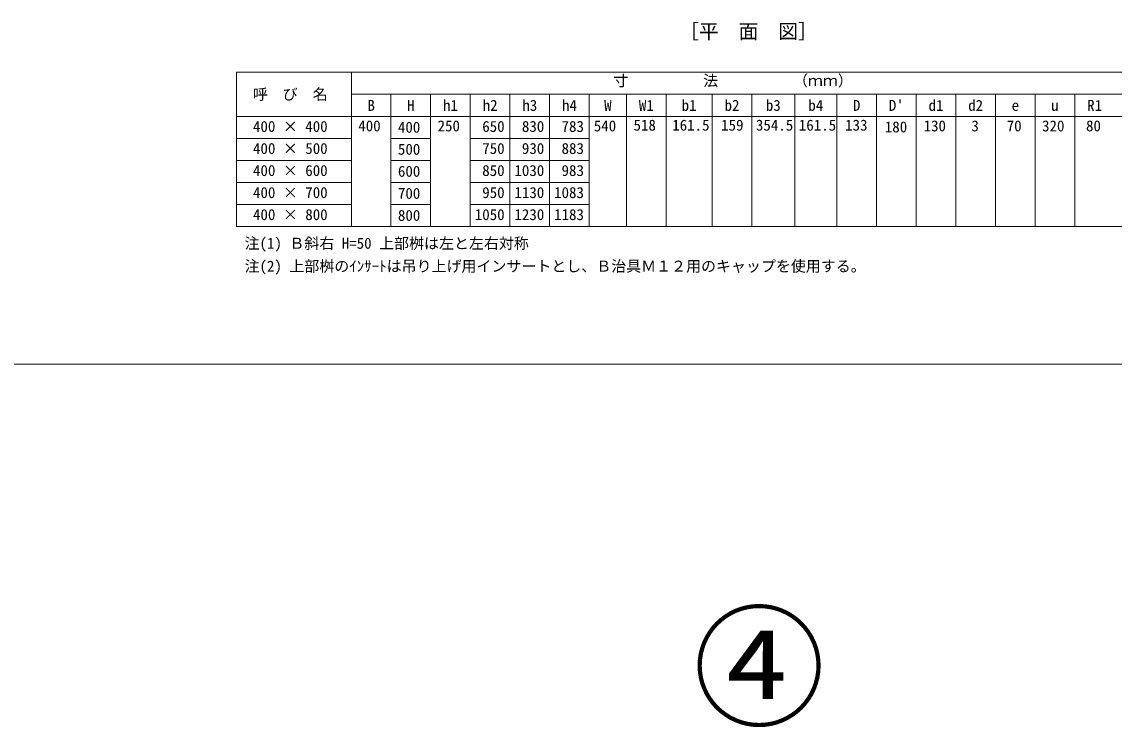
# Model space of a CAD drawing. Units: millimetres at full size; details may follow other scales. Extents: x 50430 to 75195, y 24892 to 47415.
# Drawn here: x 66835 to 70048, y 39031 to 41104 of the extents above; entities that cross this region are included whole.
import ezdxf
from ezdxf.enums import TextEntityAlignment as Align

# ---------------------------------------------------------------- set-up
doc = ezdxf.new("R2010")
doc.units = ezdxf.units.MM
doc.header["$LTSCALE"] = 30
for name, color, linetype, lineweight in [('0_2', 7, 'Continuous', 20), ('枠', 5, 'Continuous', 5), ('補助線', 8, 'Continuous', 13)]:
    doc.layers.add(name, color=color, linetype=linetype, lineweight=lineweight)
doc.styles.add('ＭＳ ゴシック', font='')
doc.styles.get('ＭＳ ゴシック').set_extended_font_data('MS Gothic')

msp = doc.modelspace()

# ---------------------------------------------------------------- linework, layer by layer
at = {"layer": '0_2', "lineweight": 13}
for p, q in [((70573.71, 40955.82), (67466.34, 40955.82)), ((67466.34, 40955.82), (67466.34, 40502.22)), ((67804.35, 40955.82), (67804.35, 40502.22)), ((67804.35, 40891.02), (70573.71, 40891.02)), ((67920.99, 40891.02), (67920.99, 40502.22)), ((68037.63, 40891.02), (68037.63, 40502.22)), ((68154.27, 40891.02), (68154.27, 40502.22)), ((68270.91, 40891.02), (68270.91, 40502.22)), ((68387.55, 40891.02), (68387.55, 40502.22)), ((68504.19, 40891.02), (68504.19, 40502.22)), ((68613.67, 40891.02), (68613.67, 40502.22)), ((68730.31, 40891.02), (68730.31, 40502.22)), ((68865.78, 40891.02), (68865.78, 40502.22)), ((68982.42, 40891.02), (68982.42, 40502.22)), ((69108.6, 40891.02), (69108.6, 40502.22)), ((69232.36, 40891.02), (69232.36, 40502.22)), ((69349, 40891.02), (69349, 40502.22)), ((69465.63, 40891.02), (69465.63, 40502.22)), ((69582.27, 40891.02), (69582.27, 40502.22)), ((69698.87, 40891.02), (69698.87, 40502.22)), ((69815.55, 40891.02), (69815.55, 40502.22)), ((69932.19, 40891.02), (69932.19, 40502.22)), ((70573.71, 40826.22), (67466.34, 40826.22)), ((67804.35, 40761.42), (67466.34, 40761.42)), ((67920.99, 40761.42), (68037.63, 40761.42)), ((68154.27, 40761.42), (68504.19, 40761.42)), ((67804.35, 40696.62), (67466.34, 40696.62)), ((67920.99, 40696.62), (68037.63, 40696.62)), ((68154.27, 40696.62), (68504.19, 40696.62)), ((67804.35, 40631.82), (67466.34, 40631.82)), ((67920.99, 40631.82), (68037.63, 40631.82)), ((68154.27, 40631.82), (68504.19, 40631.82)), ((67804.35, 40567.02), (67466.34, 40567.02)), ((67920.99, 40567.02), (68037.63, 40567.02)), ((68154.27, 40567.02), (68504.19, 40567.02)), ((70573.71, 40502.22), (67466.34, 40502.22))]:
    msp.add_line(p, q, dxfattribs=at)
at = {"layer": '枠', "lineweight": 20}
msp.add_line((66203.72, 40098.36), (71803.72, 40098.36), dxfattribs=at)

# ---------------------------------------------------------------- texts
at = {"layer": '0_2', "style": 'ＭＳ ゴシック'}
for s, height, p in [('［平\u3000面\u3000図］', 42.72, (68768.71, 41041.89)), ('寸\u3000\u3000\u3000\u3000\u3000法\u3000\u3000\u3000\u3000\u3000（ｍｍ）', 32.28, (68574.96, 40905.45)), ('呼\u3000び\u3000名', 32.28, (67514.61, 40865.37)), ('400 × 400', 32.28, (67515.12, 40770.86)), ('400', 32.28, (67824.71, 40772.42)), ('400', 32.28, (67941.35, 40768.62)), ('250', 32.28, (68057.99, 40772.42)), (' 650', 32.28, (68167.43, 40770.86)), (' 830', 32.28, (68284.07, 40770.86)), (' 783', 32.28, (68400.71, 40770.86)), ('540', 32.28, (68517.42, 40772.42)), ('518', 32.28, (68634.33, 40774.67)), ('161.5', 32.28, (68748.14, 40774.67)), ('159', 32.28, (68891.99, 40774.67)), ('354.5', 32.28, (68994.37, 40774.67)), ('161.5', 32.28, (69120.55, 40774.67)), ('133', 32.28, (69256.77, 40774.67)), ('180', 32.28, (69373.41, 40769.41)), ('130', 32.28, (69487.51, 40772.42)), ('3', 32.28, (69628.17, 40772.42)), ('70', 32.28, (69732.04, 40772.42)), ('320', 32.28, (69835.91, 40772.42)), ('80', 32.28, (69965.32, 40772.42)), ('400 × 500', 32.28, (67515.12, 40706.06)), ('500', 32.28, (67941.35, 40703.82)), (' 750', 32.28, (68167.43, 40706.06)), (' 930', 32.28, (68284.07, 40706.06)), (' 883', 32.28, (68400.71, 40706.06)), ('400 × 600', 32.28, (67515.12, 40641.26)), ('600', 32.28, (67941.35, 40639.02)), (' 850', 32.28, (68167.43, 40641.26)), ('1030', 32.28, (68284.07, 40641.26)), (' 983', 32.28, (68400.71, 40641.26)), ('400 × 700', 32.28, (67515.12, 40576.46)), ('700', 32.28, (67941.35, 40574.22)), (' 950', 32.28, (68167.43, 40576.46)), ('1130', 32.28, (68284.07, 40576.46)), ('1083', 32.28, (68400.71, 40576.46)), ('400 × 800', 32.28, (67515.12, 40511.66)), ('800', 32.28, (67941.35, 40509.42)), ('1050', 32.28, (68167.43, 40511.66)), ('1230', 32.28, (68284.07, 40511.66)), ('1183', 32.28, (68400.71, 40511.66)), ('注(1) Ｂ斜右 H=50 上部桝は左と左右対称', 32.28, (67490.25, 40427.41)), ('注(2) 上部桝のｲﾝｻｰﾄは吊り上げ用インサートとし、Ｂ治具Ｍ１２用のキャップを使用する。', 32.28, (67490.25, 40360.19))]:
    msp.add_text(s, height=height, dxfattribs=at).set_placement(p, align=Align.BOTTOM_LEFT)
for s, p in [('B', (67862.67, 40858.62)), ('H', (67979.31, 40858.62)), ('h1', (68095.95, 40858.62)), ('h2', (68212.59, 40858.62)), ('h3', (68329.23, 40858.62)), ('h4', (68445.87, 40858.62)), ('W', (68558.93, 40858.62)), ('W1', (68671.99, 40858.62)), ('b1', (68798.05, 40858.62)), ('b2', (68924.1, 40858.62)), ('b3', (69045.51, 40858.62)), ('b4', (69170.48, 40858.62)), ('D', (69290.68, 40858.62)), ("D'", (69407.32, 40858.62)), ('d1', (69523.95, 40858.62)), ('d2', (69640.57, 40858.62)), ('R1', (69990.51, 40858.62)), ('e', (69757.45, 40858.62)), ('u', (69873.87, 40858.62))]:
    msp.add_text(s, height=32.28, dxfattribs=at).set_placement(p, align=Align.MIDDLE_CENTER)
at = {"layer": '補助線', "color": 1, "style": 'ＭＳ ゴシック'}
msp.add_text('④', height=284.8, dxfattribs=at).set_placement((69003.72, 38979.05), align=Align.BOTTOM_CENTER)

doc.saveas('drawing.dxf')
